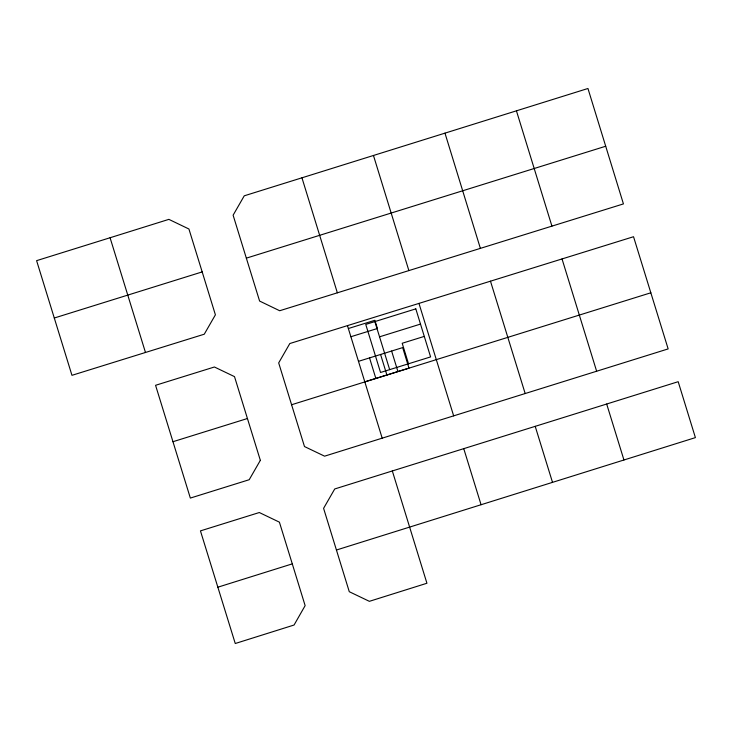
<?xml version="1.0" encoding="UTF-8"?>
<svg xmlns="http://www.w3.org/2000/svg" width="732" height="732" viewBox="0 0 732 732"><rect width="100%" height="100%" fill="white"/><g stroke="black" fill="none" stroke-linecap="round" stroke-linejoin="round"><path stroke-width="1.1" d="M110.075 237.744L168.872 219.362L188.929 229.006L202.188 271.911L215.4 314.833L204.265 334.204L71.965 375.324L36.6 260.656L110.075 237.744L145.476 352.485M301.95 177.812L587.952 88.49L623.435 203.908L279.679 310.743L259.604 301.053L246.345 258.149L233.115 215.19L244.25 195.819L301.95 177.812L337.351 292.8M382.186 438.166L324.587 456.173L304.485 446.547L278.682 362.907L289.817 343.537L633.537 236.72L668.151 348.908L382.186 438.166L347.453 325.612M392.325 470.96L334.725 488.967L323.59 508.337L349.274 591.703L369.367 601.329L426.93 583.248L392.325 470.96L678.189 381.692L695.4 437.617L336.409 550.025M217.871 587.192L292.288 563.869L279.404 522.163L259.311 512.528L200.449 530.883L235.256 643.51L294.063 625.027L305.134 605.639L292.288 563.869M54.287 318.017L202.188 271.911M246.345 258.149L605.712 146.235M348.377 328.522L374.885 320.287L377.41 328.494L350.903 336.729M379.542 336.821L420.497 324.093M424.286 336.4L402.197 343.262L408.511 363.777M358.488 361.334L402.664 347.608L408.978 368.123L364.801 381.848M172.944 441.716L247.416 418.521M291.574 404.75L650.858 292.782M551.928 226.124L516.444 110.852M562.03 258.936L596.635 371.216M606.691 404.046L623.938 459.961M490.477 281.17L525.164 393.514M535.211 426.344L552.504 482.333M408.868 270.575L373.457 155.459M418.96 303.387L453.657 415.868M463.759 448.679L481.061 504.705M391.62 351.04L397.933 371.554M374.848 321.595L389.671 369.633M380.576 354.471L386.889 374.985M369.532 357.902L375.845 378.417M444.974 133.142L480.375 248.358M260.345 460.346L249.209 479.716L190.347 498.071L155.568 385.297L214.412 366.997L234.505 376.632L260.345 460.346M415.813 308.867L365.753 324.422L380.539 372.469L430.599 356.914L415.813 308.867"/></g></svg>
